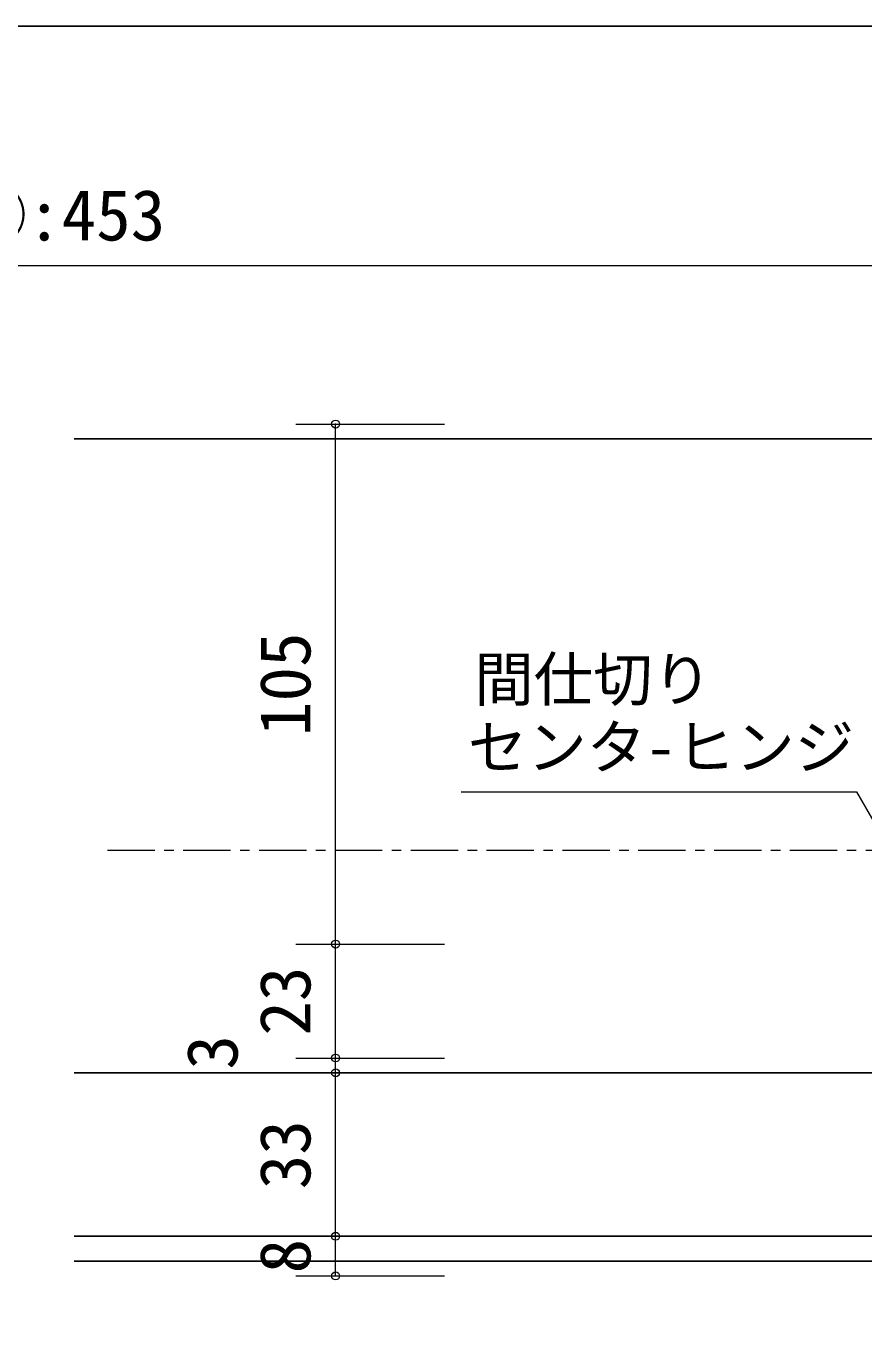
# Model space of a CAD drawing. Units: millimetres at full size. Extents: x -800 to 800, y -560 to 560.
# Drawn here: x -430.4 to -261.3, y -287.7 to -24 of the extents above; entities that cross this region are included whole.
import ezdxf
from ezdxf.enums import TextEntityAlignment as Align

# ---------------------------------------------------------------- set-up
doc = ezdxf.new("R2010")
doc.units = ezdxf.units.MM
doc.header["$LTSCALE"] = 4
doc.header["$PDMODE"] = 32
doc.header["$PDSIZE"] = 1.6
doc.linetypes.add('USER13', pattern=[3.826934, 2.391833, -0.478367, 0.478367, -0.478367])
doc.layers.add('0-0', color=7, linetype='Continuous', lineweight=25)
doc.layers.add('2-0', color=4, linetype='Continuous', lineweight=9)
doc.styles.add('ＭＳ ゴシック', font='')
doc.styles.get('ＭＳ ゴシック').set_extended_font_data('MS Gothic')

msp = doc.modelspace()

# ---------------------------------------------------------------- linework, layer by layer
at = {"layer": '0-0'}
msp.add_lwpolyline([(-780, -24), (152, -24), (152, -444)], dxfattribs=at)
at = {"layer": '2-0'}
for p, q in [((-612.92, -72.365), (-233.413, -72.365)), ((-375.918, -104.365), (-345.918, -104.365)), ((-367.918, -209.368), (-367.918, -104.365)), ((-375.918, -209.368), (-345.918, -209.368)), ((-367.918, -232.367), (-367.918, -209.368)), ((-375.918, -232.367), (-345.918, -232.367)), ((-367.918, -235.367), (-367.918, -232.367)), ((-375.918, -235.367), (-345.918, -235.367)), ((-367.918, -268.37), (-367.918, -235.367)), ((-375.918, -268.37), (-345.918, -268.37)), ((-367.918, -276.365), (-367.918, -268.37)), ((-375.918, -276.365), (-345.918, -276.365))]:
    msp.add_line(p, q, dxfattribs=at)
at = {"layer": '2-0', "color": 7, "lineweight": 25}
for p, q in [((-420.666, -107.365), (-168.059, -107.365)), ((-420.666, -235.367), (-233.413, -235.367)), ((-420.666, -268.37), (-233.413, -268.37)), ((-420.666, -273.37), (-168.059, -273.37))]:
    msp.add_line(p, q, dxfattribs=at)
at = {"layer": '2-0', "linetype": 'USER13'}
msp.add_line((-413.981, -190.367), (-168.059, -190.367), dxfattribs=at)
at = {"layer": '2-0'}
msp.add_lwpolyline([(-342.547, -178.618), (-262.74, -178.618), (-219.457, -253.655)], dxfattribs=at)
for p in [(-367.918, -104.365), (-367.918, -209.368), (-367.918, -232.367), (-367.918, -235.367), (-367.918, -268.37), (-367.918, -276.365)]:
    msp.add_point(p, dxfattribs=at)

# ---------------------------------------------------------------- texts
at = {"layer": '2-0', "color": 7, "style": 'ＭＳ ゴシック'}
for s, height, p in [('DW①:453', 10.26, (-458.167, -70.365)), ('間仕切り', 8.798, (-339.92, -162.922)), ('センタ-ヒンジ', 8.798, (-341.226, -176.616))]:
    msp.add_text(s, height=height, dxfattribs=at).set_placement(p, align=Align.BOTTOM_LEFT)
for s, p in [('105', (-369.918, -167.367)), ('23', (-369.918, -227.868)), ('3', (-384.621, -234.715)), ('33', (-369.918, -258.869)), ('8', (-369.918, -275.868))]:
    msp.add_text(s, height=10.26, rotation=90, dxfattribs=at).set_placement(p, align=Align.BOTTOM_LEFT)

doc.saveas('drawing.dxf')
